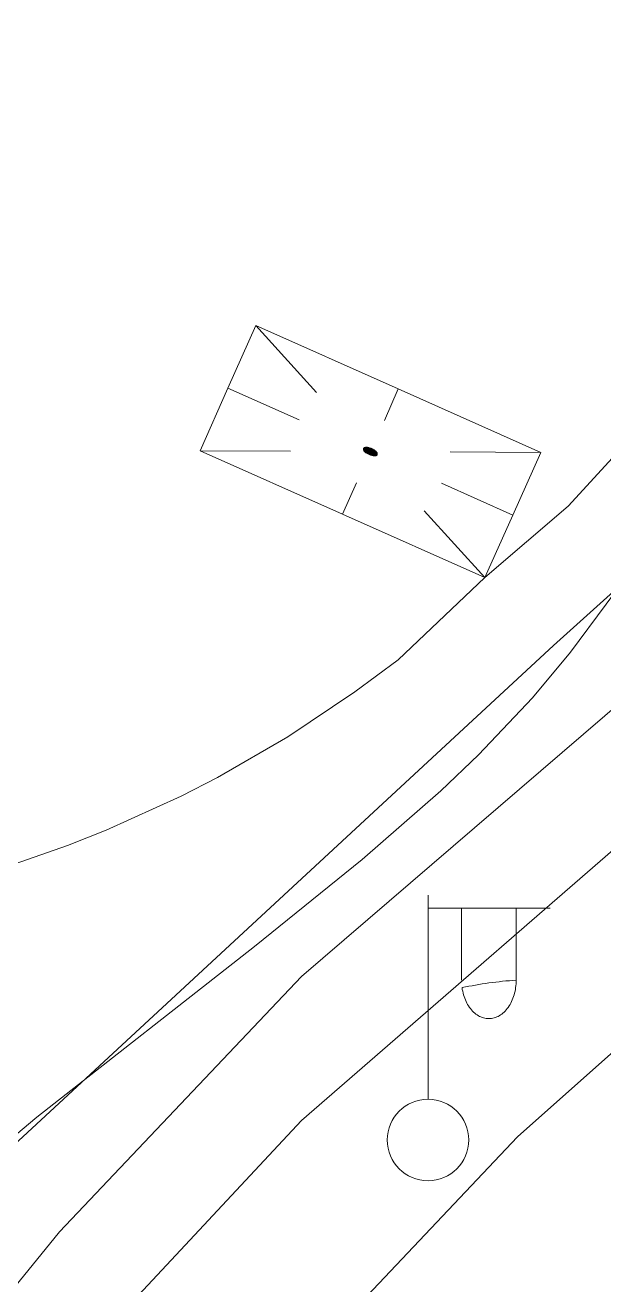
# Model space of a CAD drawing. Extents: x 1000 to 4000, y -5000 to -1000.
# Drawn here: x 1653.03 to 1667.23, y -4074.04 to -4043.16 of the extents above; entities that cross this region are included whole.
import ezdxf

# ---------------------------------------------------------------- set-up
doc = ezdxf.new("R2010")
doc.units = 0
doc.header["$MEASUREMENT"] = 0
for name, color, linetype in [('СЛОЙ_11', 7, 'CONTINUOUS'), ('СЛОЙ_24', 7, 'CONTINUOUS'), ('СЛОЙ_3', 7, 'CONTINUOUS'), ('СЛОЙ_50', 7, 'CONTINUOUS'), ('СЛОЙ_7', 7, 'CONTINUOUS')]:
    doc.layers.add(name, color=color, linetype=linetype)

msp = doc.modelspace()

# ---------------------------------------------------------------- linework, layer by layer
at = {"layer": 'СЛОЙ_11', "color": 253, "linetype": 'Continuous', "lineweight": 0}
msp.add_lwpolyline([(1634.694, -4008.038), (1638.386, -4009.323), (1688.385, -4026.824), (1687.502, -4039.027), (1665.994, -4058.375), (1650.103, -4073.067), (1648.177, -4075.556), (1636.701, -4094.02), (1627.07, -4088.481)], dxfattribs=at)
at = {"layer": 'СЛОЙ_24', "color": 253, "linetype": 'Continuous', "lineweight": 0}
for points in [[(1637.905, -4097.152), (1642.132, -4089.019), (1645.104, -4084.696), (1648.306, -4079.575), (1653.875, -4072.746), (1659.814, -4066.484), (1668.883, -4058.697), (1680.359, -4050.026), (1692.157, -4042.158)], [(1640.393, -4097.473), (1644.325, -4089.926), (1648.659, -4083.182), (1650.986, -4080.132), (1655.239, -4074.914), (1659.814, -4070.016), (1669.444, -4061.667), (1679.155, -4053.96), (1694.725, -4043.924), (1695.768, -4043.282), (1697.806, -4047.091)], [(1645.93, -4095.064), (1647.966, -4092.589), (1651.628, -4086.554), (1657.166, -4079.409), (1660.857, -4074.913), (1665.111, -4070.418), (1671.893, -4064.396), (1679.677, -4058.535), (1688.848, -4052.696), (1697.806, -4047.091)]]:
    msp.add_lwpolyline(points, dxfattribs=at)
at = {"layer": 'СЛОЙ_3', "color": 253, "linetype": 'Continuous', "lineweight": 0}
for p, q in [((1662.918, -4069.494), (1662.918, -4064.494)), ((1662.918, -4067.494), (1662.918, -4064.494)), ((1662.918, -4064.808), (1665.918, -4064.808)), ((1663.739, -4066.576), (1663.739, -4064.808)), ((1665.081, -4066.576), (1665.081, -4064.808))]:
    msp.add_line(p, q, dxfattribs=at)
msp.add_lwpolyline([(1665.081, -4066.576, -0.035191), (1665.068, -4066.76, -0.036545), (1665.03, -4066.937, -0.03934), (1664.968, -4067.1, -0.0437), (1664.885, -4067.243, -0.049642), (1664.783, -4067.36, -0.056748), (1664.667, -4067.447, -0.0637), (1664.541, -4067.501, -0.068204), (1664.41, -4067.519, -0.068204), (1664.279, -4067.501, -0.0637), (1664.153, -4067.447, -0.056748), (1664.037, -4067.36, -0.049642), (1663.935, -4067.243, -0.0437), (1663.852, -4067.1, -0.03934), (1663.79, -4066.937, -0.036545), (1663.752, -4066.76, -0.035191)], format="xyb", close=True, dxfattribs=at)
msp.add_circle((1662.918, -4070.494), 1, dxfattribs=at)
at = {"layer": 'СЛОЙ_50', "color": 253, "linetype": 'Continuous', "lineweight": 0}
for points in [[(1683.403, -4026.601), (1679.881, -4033.739), (1677.268, -4038.917), (1675.904, -4041.445), (1673.761, -4045.126), (1671.476, -4048.634), (1670.27, -4050.309), (1668.589, -4052.45), (1667.715, -4053.476), (1666.357, -4054.957), (1664.315, -4056.708), (1662.183, -4058.724), (1661.124, -4059.509), (1659.476, -4060.607), (1657.752, -4061.604), (1656.861, -4062.064), (1655.019, -4062.902), (1654.066, -4063.278), (1652.596, -4063.788)], [(1650.724, -4072.111), (1653.317, -4069.931), (1658.658, -4065.75), (1661.299, -4063.62), (1663.23, -4061.936), (1664.157, -4061.052), (1665.48, -4059.657), (1666.416, -4058.538), (1668.165, -4056.182), (1670.406, -4052.978), (1671.562, -4051.432), (1672.787, -4049.971), (1673.435, -4049.284), (1674.085, -4048.657), (1675.46, -4047.492), (1676.927, -4046.435), (1677.951, -4045.783), (1680.09, -4044.587), (1681.762, -4043.768), (1685.229, -4042.264), (1692.326, -4039.396), (1695.77, -4037.799)]]:
    msp.add_lwpolyline(points, dxfattribs=at)
at = {"layer": 'СЛОЙ_7', "color": 253, "linetype": 'Continuous', "lineweight": 0}
for p, q in [((1658.005, -4052.061), (1658.689, -4050.524)), ((1658.689, -4050.524), (1660.18, -4052.166)), ((1658.689, -4050.524), (1662.188, -4052.081)), ((1657.322, -4053.596), (1658.005, -4052.061)), ((1658.005, -4052.061), (1659.753, -4052.839)), ((1662.188, -4052.081), (1661.847, -4052.852)), ((1662.188, -4052.081), (1665.684, -4053.637)), ((1657.322, -4053.596), (1659.539, -4053.608)), ((1657.322, -4053.596), (1660.82, -4055.153)), ((1661.334, -4053.542), (1661.334, -4053.542)), ((1665.684, -4053.637), (1663.465, -4053.627)), ((1664.998, -4055.175), (1665.684, -4053.637)), ((1660.82, -4055.153), (1661.159, -4054.383)), ((1664.998, -4055.175), (1663.251, -4054.395)), ((1660.82, -4055.153), (1664.315, -4056.708)), ((1664.315, -4056.708), (1662.825, -4055.069)), ((1664.315, -4056.708), (1664.998, -4055.175))]:
    msp.add_line(p, q, dxfattribs=at)
for centre, radius, start, end in [((1661.369, -4053.558), 0.0383, 156.4572, 180.8268), ((1661.387, -4053.557), 0.0559, 181.1578, 200.1164), ((1661.369, -4053.558), 0.0383, 131.1736, 155.5432), ((1661.423, -4053.544), 0.0946, 199.9162, 213.2755), ((1661.38, -4053.572), 0.0559, 111.884, 130.8426), ((1661.474, -4053.511), 0.155, 213.0477, 222.653), ((1661.395, -4053.607), 0.0946, 98.7249, 112.0842), ((1661.53, -4053.46), 0.231, 222.5047, 229.8597), ((1661.405, -4053.667), 0.155, 89.3475, 98.9527), ((1661.581, -4053.4), 0.31, 229.7694, 235.8129), ((1661.404, -4053.743), 0.231, 82.1407, 89.4957), ((1661.619, -4053.346), 0.375, 235.7543, 241.0712), ((1661.394, -4053.821), 0.31, 76.1875, 82.231), ((1661.637, -4053.314), 0.413, 241.0278, 246.0197), ((1661.379, -4053.885), 0.375, 70.9292, 76.2461), ((1661.637, -4053.314), 0.413, 245.9807, 250.9726), ((1661.367, -4053.92), 0.413, 65.9807, 70.9726), ((1661.625, -4053.349), 0.375, 250.9292, 256.2461), ((1661.367, -4053.92), 0.413, 61.0278, 66.0197), ((1661.61, -4053.413), 0.31, 256.1875, 262.231), ((1661.385, -4053.888), 0.375, 55.7543, 61.0712), ((1661.6, -4053.491), 0.231, 262.1407, 269.4957), ((1661.422, -4053.834), 0.31, 49.7694, 55.8129), ((1661.599, -4053.567), 0.155, 269.3475, 278.9527), ((1661.474, -4053.774), 0.231, 42.5047, 49.8597), ((1661.609, -4053.627), 0.0946, 278.7249, 292.0842), ((1661.53, -4053.723), 0.155, 33.0477, 42.653), ((1661.624, -4053.663), 0.0559, 291.884, 310.8426), ((1661.581, -4053.69), 0.0946, 19.9162, 33.2755), ((1661.635, -4053.676), 0.0383, 311.1736, 335.5432), ((1661.617, -4053.677), 0.0559, 1.1578, 20.1164), ((1661.635, -4053.677), 0.0383, 336.4572, 0.8268)]:
    msp.add_arc(centre, radius, start, end, dxfattribs=at)
for points in [[(1661.332, -4053.568), (1661.331, -4053.55), (1661.332, -4053.549)], [(1661.331, -4053.566), (1661.331, -4053.551), (1661.331, -4053.55)], [(1661.331, -4053.566), (1661.331, -4053.55), (1661.332, -4053.568)], [(1661.331, -4053.565), (1661.331, -4053.552), (1661.331, -4053.551)], [(1661.331, -4053.565), (1661.331, -4053.551), (1661.331, -4053.566)], [(1661.331, -4053.564), (1661.331, -4053.553), (1661.331, -4053.552)], [(1661.331, -4053.564), (1661.331, -4053.552), (1661.331, -4053.565)], [(1661.331, -4053.563), (1661.331, -4053.554), (1661.331, -4053.553)], [(1661.331, -4053.563), (1661.331, -4053.553), (1661.331, -4053.564)], [(1661.331, -4053.561), (1661.331, -4053.555), (1661.331, -4053.554)], [(1661.331, -4053.561), (1661.331, -4053.554), (1661.331, -4053.563)], [(1661.331, -4053.561), (1661.331, -4053.556), (1661.331, -4053.555)], [(1661.331, -4053.561), (1661.331, -4053.555), (1661.331, -4053.561)], [(1661.331, -4053.559), (1661.331, -4053.559), (1661.331, -4053.556)], [(1661.331, -4053.559), (1661.331, -4053.556), (1661.331, -4053.561)], [(1661.333, -4053.572), (1661.332, -4053.546), (1661.333, -4053.545)], [(1661.332, -4053.571), (1661.332, -4053.547), (1661.332, -4053.546)], [(1661.332, -4053.571), (1661.332, -4053.546), (1661.333, -4053.572)], [(1661.332, -4053.57), (1661.332, -4053.548), (1661.332, -4053.547)], [(1661.332, -4053.57), (1661.332, -4053.547), (1661.332, -4053.571)], [(1661.332, -4053.568), (1661.332, -4053.549), (1661.332, -4053.548)], [(1661.332, -4053.568), (1661.332, -4053.548), (1661.332, -4053.57)], [(1661.332, -4053.568), (1661.332, -4053.549), (1661.332, -4053.568)], [(1661.334, -4053.575), (1661.333, -4053.544), (1661.334, -4053.543)], [(1661.333, -4053.573), (1661.333, -4053.545), (1661.333, -4053.544)], [(1661.333, -4053.573), (1661.333, -4053.544), (1661.334, -4053.575)], [(1661.333, -4053.572), (1661.333, -4053.545), (1661.333, -4053.573)], [(1661.335, -4053.578), (1661.334, -4053.541), (1661.335, -4053.54)], [(1661.334, -4053.577), (1661.334, -4053.542), (1661.334, -4053.541)], [(1661.334, -4053.577), (1661.334, -4053.541), (1661.335, -4053.578)], [(1661.334, -4053.576), (1661.334, -4053.543), (1661.334, -4053.542)], [(1661.334, -4053.576), (1661.334, -4053.542), (1661.334, -4053.577)], [(1661.334, -4053.575), (1661.334, -4053.543), (1661.334, -4053.576)], [(1661.335, -4053.58), (1661.335, -4053.54), (1661.335, -4053.539)], [(1661.335, -4053.58), (1661.335, -4053.539), (1661.336, -4053.58)], [(1661.336, -4053.58), (1661.335, -4053.539), (1661.336, -4053.539)], [(1661.335, -4053.578), (1661.335, -4053.54), (1661.335, -4053.58)], [(1661.336, -4053.582), (1661.336, -4053.539), (1661.336, -4053.537)], [(1661.336, -4053.582), (1661.336, -4053.537), (1661.337, -4053.583)], [(1661.337, -4053.583), (1661.336, -4053.537), (1661.337, -4053.537)], [(1661.336, -4053.58), (1661.336, -4053.539), (1661.336, -4053.582)], [(1661.338, -4053.585), (1661.337, -4053.537), (1661.338, -4053.536)], [(1661.337, -4053.583), (1661.337, -4053.537), (1661.338, -4053.585)], [(1661.339, -4053.587), (1661.338, -4053.535), (1661.339, -4053.534)], [(1661.338, -4053.586), (1661.338, -4053.536), (1661.338, -4053.535)], [(1661.338, -4053.586), (1661.338, -4053.535), (1661.339, -4053.587)], [(1661.338, -4053.585), (1661.338, -4053.536), (1661.338, -4053.586)], [(1661.34, -4053.59), (1661.339, -4053.534), (1661.34, -4053.532)], [(1661.339, -4053.587), (1661.339, -4053.534), (1661.339, -4053.588)], [(1661.339, -4053.588), (1661.339, -4053.534), (1661.339, -4053.534)], [(1661.339, -4053.588), (1661.339, -4053.534), (1661.34, -4053.59)], [(1661.34, -4053.59), (1661.34, -4053.532), (1661.341, -4053.591)], [(1661.341, -4053.591), (1661.34, -4053.532), (1661.341, -4053.532)], [(1661.342, -4053.592), (1661.341, -4053.532), (1661.342, -4053.531)], [(1661.341, -4053.591), (1661.341, -4053.532), (1661.342, -4053.592)], [(1661.343, -4053.595), (1661.342, -4053.53), (1661.343, -4053.529)], [(1661.342, -4053.593), (1661.342, -4053.531), (1661.342, -4053.53)], [(1661.342, -4053.593), (1661.342, -4053.53), (1661.343, -4053.595)], [(1661.342, -4053.592), (1661.342, -4053.531), (1661.342, -4053.593)], [(1661.343, -4053.595), (1661.343, -4053.529), (1661.344, -4053.596)], [(1661.344, -4053.596), (1661.343, -4053.529), (1661.344, -4053.529)], [(1661.345, -4053.598), (1661.344, -4053.529), (1661.345, -4053.528)], [(1661.344, -4053.596), (1661.344, -4053.529), (1661.345, -4053.598)], [(1661.345, -4053.598), (1661.345, -4053.528), (1661.346, -4053.598)], [(1661.346, -4053.598), (1661.345, -4053.528), (1661.346, -4053.528)], [(1661.347, -4053.6), (1661.346, -4053.528), (1661.347, -4053.527)], [(1661.346, -4053.598), (1661.346, -4053.528), (1661.347, -4053.6)], [(1661.349, -4053.603), (1661.347, -4053.526), (1661.349, -4053.525)], [(1661.347, -4053.601), (1661.347, -4053.527), (1661.347, -4053.526)], [(1661.347, -4053.601), (1661.347, -4053.526), (1661.349, -4053.603)], [(1661.347, -4053.6), (1661.347, -4053.527), (1661.347, -4053.601)], [(1661.351, -4053.605), (1661.349, -4053.525), (1661.351, -4053.524)], [(1661.349, -4053.603), (1661.349, -4053.525), (1661.349, -4053.604)], [(1661.349, -4053.604), (1661.349, -4053.525), (1661.349, -4053.525)], [(1661.349, -4053.604), (1661.349, -4053.525), (1661.351, -4053.605)], [(1661.353, -4053.608), (1661.351, -4053.524), (1661.353, -4053.523)], [(1661.351, -4053.605), (1661.351, -4053.524), (1661.351, -4053.606)], [(1661.351, -4053.606), (1661.351, -4053.524), (1661.351, -4053.524)], [(1661.351, -4053.606), (1661.351, -4053.524), (1661.353, -4053.608)], [(1661.353, -4053.609), (1661.353, -4053.523), (1661.353, -4053.522)], [(1661.353, -4053.609), (1661.353, -4053.522), (1661.355, -4053.611)], [(1661.355, -4053.611), (1661.353, -4053.522), (1661.355, -4053.522)], [(1661.353, -4053.608), (1661.353, -4053.523), (1661.353, -4053.609)], [(1661.356, -4053.612), (1661.355, -4053.522), (1661.356, -4053.521)], [(1661.355, -4053.611), (1661.355, -4053.522), (1661.356, -4053.612)], [(1661.356, -4053.612), (1661.356, -4053.521), (1661.357, -4053.613)], [(1661.357, -4053.613), (1661.356, -4053.521), (1661.357, -4053.521)], [(1661.358, -4053.614), (1661.357, -4053.521), (1661.358, -4053.52)], [(1661.357, -4053.613), (1661.357, -4053.521), (1661.358, -4053.614)], [(1661.358, -4053.614), (1661.358, -4053.52), (1661.36, -4053.616)], [(1661.36, -4053.616), (1661.358, -4053.52), (1661.36, -4053.52)], [(1661.36, -4053.617), (1661.36, -4053.52), (1661.36, -4053.519)], [(1661.36, -4053.617), (1661.36, -4053.519), (1661.362, -4053.619)], [(1661.362, -4053.619), (1661.36, -4053.519), (1661.362, -4053.519)], [(1661.36, -4053.616), (1661.36, -4053.52), (1661.36, -4053.617)], [(1661.363, -4053.62), (1661.362, -4053.519), (1661.363, -4053.518)], [(1661.362, -4053.619), (1661.362, -4053.519), (1661.363, -4053.62)], [(1661.363, -4053.62), (1661.363, -4053.518), (1661.364, -4053.621)], [(1661.364, -4053.621), (1661.363, -4053.518), (1661.364, -4053.518)], [(1661.365, -4053.622), (1661.364, -4053.518), (1661.365, -4053.517)], [(1661.364, -4053.621), (1661.364, -4053.518), (1661.365, -4053.622)], [(1661.365, -4053.622), (1661.365, -4053.517), (1661.367, -4053.624)], [(1661.367, -4053.624), (1661.365, -4053.517), (1661.367, -4053.517)], [(1661.367, -4053.624), (1661.367, -4053.517), (1661.368, -4053.625)], [(1661.368, -4053.625), (1661.367, -4053.517), (1661.368, -4053.517)], [(1661.37, -4053.627), (1661.368, -4053.517), (1661.37, -4053.516)], [(1661.368, -4053.625), (1661.368, -4053.517), (1661.37, -4053.627)], [(1661.37, -4053.627), (1661.37, -4053.516), (1661.371, -4053.627)], [(1661.371, -4053.627), (1661.37, -4053.516), (1661.371, -4053.516)], [(1661.373, -4053.629), (1661.371, -4053.516), (1661.373, -4053.515)], [(1661.371, -4053.627), (1661.371, -4053.516), (1661.373, -4053.629)], [(1661.373, -4053.629), (1661.373, -4053.515), (1661.373, -4053.63)], [(1661.373, -4053.63), (1661.373, -4053.515), (1661.373, -4053.515)], [(1661.373, -4053.63), (1661.373, -4053.515), (1661.376, -4053.632)], [(1661.376, -4053.632), (1661.373, -4053.515), (1661.376, -4053.515)], [(1661.378, -4053.635), (1661.376, -4053.515), (1661.378, -4053.514)], [(1661.376, -4053.632), (1661.376, -4053.515), (1661.376, -4053.633)], [(1661.376, -4053.633), (1661.376, -4053.515), (1661.376, -4053.515)], [(1661.376, -4053.633), (1661.376, -4053.515), (1661.378, -4053.635)], [(1661.378, -4053.635), (1661.378, -4053.514), (1661.379, -4053.635)], [(1661.379, -4053.635), (1661.378, -4053.514), (1661.379, -4053.514)], [(1661.379, -4053.635), (1661.379, -4053.514), (1661.381, -4053.637)], [(1661.381, -4053.637), (1661.379, -4053.514), (1661.381, -4053.514)], [(1661.381, -4053.637), (1661.381, -4053.514), (1661.382, -4053.638)], [(1661.382, -4053.638), (1661.381, -4053.514), (1661.382, -4053.514)], [(1661.385, -4053.64), (1661.382, -4053.514), (1661.385, -4053.513)], [(1661.382, -4053.638), (1661.382, -4053.514), (1661.385, -4053.64)], [(1661.385, -4053.64), (1661.385, -4053.513), (1661.386, -4053.641)], [(1661.386, -4053.641), (1661.385, -4053.513), (1661.386, -4053.513)], [(1661.386, -4053.641), (1661.386, -4053.513), (1661.388, -4053.642)], [(1661.388, -4053.642), (1661.386, -4053.513), (1661.388, -4053.513)], [(1661.388, -4053.642), (1661.388, -4053.513), (1661.389, -4053.643)], [(1661.389, -4053.643), (1661.388, -4053.513), (1661.389, -4053.513)], [(1661.389, -4053.643), (1661.389, -4053.513), (1661.391, -4053.645)], [(1661.391, -4053.645), (1661.389, -4053.513), (1661.391, -4053.513)], [(1661.392, -4053.646), (1661.391, -4053.513), (1661.392, -4053.512)], [(1661.391, -4053.645), (1661.391, -4053.513), (1661.392, -4053.646)], [(1661.392, -4053.646), (1661.392, -4053.512), (1661.394, -4053.647)], [(1661.394, -4053.647), (1661.392, -4053.512), (1661.394, -4053.512)], [(1661.394, -4053.647), (1661.394, -4053.512), (1661.395, -4053.648)], [(1661.395, -4053.648), (1661.394, -4053.512), (1661.395, -4053.512)], [(1661.395, -4053.648), (1661.395, -4053.512), (1661.398, -4053.65)], [(1661.398, -4053.65), (1661.395, -4053.512), (1661.398, -4053.512)], [(1661.398, -4053.65), (1661.398, -4053.512), (1661.399, -4053.651)], [(1661.399, -4053.651), (1661.398, -4053.512), (1661.399, -4053.512)], [(1661.399, -4053.651), (1661.399, -4053.512), (1661.401, -4053.653)], [(1661.401, -4053.653), (1661.399, -4053.512), (1661.401, -4053.512)], [(1661.401, -4053.653), (1661.401, -4053.512), (1661.402, -4053.653)], [(1661.402, -4053.653), (1661.401, -4053.512), (1661.402, -4053.512)], [(1661.402, -4053.653), (1661.402, -4053.512), (1661.405, -4053.655)], [(1661.405, -4053.655), (1661.402, -4053.512), (1661.405, -4053.512)], [(1661.405, -4053.655), (1661.405, -4053.512), (1661.406, -4053.656)], [(1661.406, -4053.656), (1661.405, -4053.512), (1661.406, -4053.512)], [(1661.406, -4053.656), (1661.406, -4053.512), (1661.408, -4053.657)], [(1661.408, -4053.657), (1661.408, -4053.512), (1661.409, -4053.658)], [(1661.409, -4053.658), (1661.409, -4053.512), (1661.412, -4053.66)], [(1661.412, -4053.66), (1661.412, -4053.512), (1661.413, -4053.661)], [(1661.413, -4053.661), (1661.413, -4053.512), (1661.416, -4053.662)], [(1661.416, -4053.662), (1661.416, -4053.512), (1661.417, -4053.663)], [(1661.417, -4053.663), (1661.417, -4053.512), (1661.419, -4053.665)], [(1661.419, -4053.665), (1661.419, -4053.512), (1661.421, -4053.665)], [(1661.421, -4053.665), (1661.421, -4053.513), (1661.423, -4053.667)], [(1661.423, -4053.667), (1661.423, -4053.513), (1661.424, -4053.668)], [(1661.424, -4053.668), (1661.424, -4053.513), (1661.427, -4053.669)], [(1661.427, -4053.669), (1661.427, -4053.513), (1661.428, -4053.67)], [(1661.428, -4053.67), (1661.428, -4053.513), (1661.431, -4053.672)], [(1661.431, -4053.672), (1661.431, -4053.514), (1661.432, -4053.672)], [(1661.432, -4053.672), (1661.432, -4053.514), (1661.435, -4053.674)], [(1661.435, -4053.674), (1661.435, -4053.514), (1661.436, -4053.675)], [(1661.436, -4053.675), (1661.436, -4053.514), (1661.439, -4053.676)], [(1661.439, -4053.676), (1661.439, -4053.515), (1661.44, -4053.677)], [(1661.44, -4053.677), (1661.44, -4053.515), (1661.443, -4053.678)], [(1661.443, -4053.678), (1661.443, -4053.515), (1661.444, -4053.679)], [(1661.444, -4053.679), (1661.444, -4053.515), (1661.447, -4053.68)], [(1661.447, -4053.68), (1661.447, -4053.516), (1661.448, -4053.681)], [(1661.448, -4053.681), (1661.448, -4053.516), (1661.451, -4053.683)], [(1661.451, -4053.683), (1661.451, -4053.517), (1661.453, -4053.683)], [(1661.453, -4053.683), (1661.453, -4053.517), (1661.455, -4053.685)], [(1661.455, -4053.685), (1661.455, -4053.517), (1661.457, -4053.685)], [(1661.457, -4053.685), (1661.457, -4053.518), (1661.46, -4053.687)], [(1661.46, -4053.687), (1661.46, -4053.518), (1661.461, -4053.687)], [(1661.461, -4053.687), (1661.461, -4053.519), (1661.464, -4053.689)], [(1661.464, -4053.689), (1661.464, -4053.519), (1661.465, -4053.689)], [(1661.465, -4053.689), (1661.465, -4053.52), (1661.468, -4053.69)], [(1661.468, -4053.69), (1661.468, -4053.52), (1661.469, -4053.691)], [(1661.469, -4053.691), (1661.469, -4053.521), (1661.472, -4053.692)], [(1661.472, -4053.692), (1661.472, -4053.521), (1661.474, -4053.693)], [(1661.474, -4053.693), (1661.474, -4053.522), (1661.477, -4053.694)], [(1661.477, -4053.694), (1661.477, -4053.522), (1661.478, -4053.695)], [(1661.478, -4053.695), (1661.478, -4053.523), (1661.481, -4053.696)], [(1661.481, -4053.696), (1661.481, -4053.524), (1661.482, -4053.696)], [(1661.482, -4053.696), (1661.482, -4053.524), (1661.485, -4053.698)], [(1661.485, -4053.698), (1661.485, -4053.525), (1661.486, -4053.698)], [(1661.486, -4053.698), (1661.486, -4053.525), (1661.489, -4053.699)], [(1661.489, -4053.699), (1661.489, -4053.526), (1661.491, -4053.7)], [(1661.491, -4053.7), (1661.491, -4053.527), (1661.494, -4053.701)], [(1661.494, -4053.701), (1661.494, -4053.528), (1661.495, -4053.701)], [(1661.495, -4053.701), (1661.495, -4053.528), (1661.498, -4053.703)], [(1661.498, -4053.703), (1661.498, -4053.529), (1661.499, -4053.703)], [(1661.499, -4053.703), (1661.499, -4053.529), (1661.502, -4053.704)], [(1661.502, -4053.704), (1661.502, -4053.53), (1661.504, -4053.705)], [(1661.504, -4053.705), (1661.504, -4053.531), (1661.507, -4053.706)], [(1661.507, -4053.706), (1661.507, -4053.532), (1661.508, -4053.706)], [(1661.508, -4053.706), (1661.508, -4053.532), (1661.511, -4053.707)], [(1661.511, -4053.707), (1661.511, -4053.534), (1661.512, -4053.707)], [(1661.512, -4053.707), (1661.512, -4053.534), (1661.515, -4053.708)], [(1661.515, -4053.708), (1661.515, -4053.535), (1661.517, -4053.709)], [(1661.517, -4053.709), (1661.517, -4053.536), (1661.52, -4053.71)], [(1661.52, -4053.71), (1661.52, -4053.537), (1661.521, -4053.71)], [(1661.521, -4053.71), (1661.521, -4053.537), (1661.524, -4053.711)], [(1661.524, -4053.711), (1661.524, -4053.539), (1661.525, -4053.711)], [(1661.525, -4053.711), (1661.525, -4053.539), (1661.528, -4053.712)], [(1661.528, -4053.712), (1661.528, -4053.54), (1661.529, -4053.712)], [(1661.529, -4053.712), (1661.529, -4053.541), (1661.532, -4053.713)], [(1661.532, -4053.713), (1661.532, -4053.542), (1661.534, -4053.713)], [(1661.534, -4053.713), (1661.534, -4053.543), (1661.537, -4053.714)], [(1661.537, -4053.714), (1661.537, -4053.544), (1661.538, -4053.714)], [(1661.538, -4053.714), (1661.538, -4053.545), (1661.541, -4053.715)], [(1661.541, -4053.715), (1661.541, -4053.546), (1661.542, -4053.715)], [(1661.542, -4053.715), (1661.542, -4053.547), (1661.545, -4053.716)], [(1661.545, -4053.716), (1661.545, -4053.548), (1661.546, -4053.716)], [(1661.546, -4053.716), (1661.546, -4053.549), (1661.549, -4053.717)], [(1661.549, -4053.717), (1661.549, -4053.55), (1661.551, -4053.717)], [(1661.551, -4053.717), (1661.551, -4053.551), (1661.553, -4053.718)], [(1661.553, -4053.718), (1661.553, -4053.552), (1661.555, -4053.718)], [(1661.555, -4053.718), (1661.555, -4053.553), (1661.558, -4053.718)], [(1661.558, -4053.718), (1661.558, -4053.554), (1661.559, -4053.719)], [(1661.559, -4053.719), (1661.559, -4053.555), (1661.562, -4053.719)], [(1661.562, -4053.719), (1661.562, -4053.556), (1661.563, -4053.719)], [(1661.563, -4053.719), (1661.563, -4053.557), (1661.566, -4053.72)], [(1661.566, -4053.72), (1661.566, -4053.559), (1661.567, -4053.72)], [(1661.567, -4053.72), (1661.567, -4053.559), (1661.57, -4053.72)], [(1661.57, -4053.72), (1661.57, -4053.561), (1661.571, -4053.72)], [(1661.571, -4053.72), (1661.571, -4053.561), (1661.574, -4053.721)], [(1661.574, -4053.721), (1661.574, -4053.563), (1661.575, -4053.721)], [(1661.575, -4053.721), (1661.575, -4053.564), (1661.577, -4053.721)], [(1661.577, -4053.721), (1661.577, -4053.565), (1661.579, -4053.721)], [(1661.579, -4053.721), (1661.579, -4053.566), (1661.581, -4053.722)], [(1661.581, -4053.722), (1661.581, -4053.568), (1661.583, -4053.722)], [(1661.583, -4053.722), (1661.583, -4053.568), (1661.585, -4053.722)], [(1661.585, -4053.722), (1661.585, -4053.57), (1661.586, -4053.722)], [(1661.586, -4053.722), (1661.586, -4053.571), (1661.589, -4053.722)], [(1661.589, -4053.722), (1661.589, -4053.572), (1661.59, -4053.722)], [(1661.59, -4053.722), (1661.59, -4053.573), (1661.593, -4053.722)], [(1661.593, -4053.722), (1661.593, -4053.575), (1661.594, -4053.722)], [(1661.594, -4053.722), (1661.594, -4053.576), (1661.596, -4053.722)], [(1661.596, -4053.722), (1661.596, -4053.577), (1661.597, -4053.722)], [(1661.597, -4053.722), (1661.597, -4053.578), (1661.6, -4053.722)]]:
    msp.add_solid(points, dxfattribs=at)
at = {"layer": 'СЛОЙ_7', "color": 253, "linetype": 'Continuous', "lineweight": 0, "extrusion": (0, 0, -1)}
for points in [[(-1661.408, -4053.657), (-1661.406, -4053.512), (-1661.408, -4053.512)], [(-1661.409, -4053.658), (-1661.408, -4053.512), (-1661.409, -4053.512)], [(-1661.412, -4053.66), (-1661.409, -4053.512), (-1661.412, -4053.512)], [(-1661.413, -4053.661), (-1661.412, -4053.512), (-1661.413, -4053.512)], [(-1661.416, -4053.662), (-1661.413, -4053.512), (-1661.416, -4053.512)], [(-1661.417, -4053.663), (-1661.416, -4053.512), (-1661.417, -4053.512)], [(-1661.419, -4053.665), (-1661.417, -4053.512), (-1661.419, -4053.512)], [(-1661.421, -4053.665), (-1661.419, -4053.512), (-1661.421, -4053.513)], [(-1661.423, -4053.667), (-1661.421, -4053.513), (-1661.423, -4053.513)], [(-1661.424, -4053.668), (-1661.423, -4053.513), (-1661.424, -4053.513)], [(-1661.427, -4053.669), (-1661.424, -4053.513), (-1661.427, -4053.513)], [(-1661.428, -4053.67), (-1661.427, -4053.513), (-1661.428, -4053.513)], [(-1661.431, -4053.672), (-1661.428, -4053.513), (-1661.431, -4053.514)], [(-1661.432, -4053.672), (-1661.431, -4053.514), (-1661.432, -4053.514)], [(-1661.435, -4053.674), (-1661.432, -4053.514), (-1661.435, -4053.514)], [(-1661.436, -4053.675), (-1661.435, -4053.514), (-1661.436, -4053.514)], [(-1661.439, -4053.676), (-1661.436, -4053.514), (-1661.439, -4053.515)], [(-1661.44, -4053.677), (-1661.439, -4053.515), (-1661.44, -4053.515)], [(-1661.443, -4053.678), (-1661.44, -4053.515), (-1661.443, -4053.515)], [(-1661.444, -4053.679), (-1661.443, -4053.515), (-1661.444, -4053.515)], [(-1661.447, -4053.68), (-1661.444, -4053.515), (-1661.447, -4053.516)], [(-1661.448, -4053.681), (-1661.447, -4053.516), (-1661.448, -4053.516)], [(-1661.451, -4053.683), (-1661.448, -4053.516), (-1661.451, -4053.517)], [(-1661.453, -4053.683), (-1661.451, -4053.517), (-1661.453, -4053.517)], [(-1661.455, -4053.685), (-1661.453, -4053.517), (-1661.455, -4053.517)], [(-1661.457, -4053.685), (-1661.455, -4053.517), (-1661.457, -4053.518)], [(-1661.46, -4053.687), (-1661.457, -4053.518), (-1661.46, -4053.518)], [(-1661.461, -4053.687), (-1661.46, -4053.518), (-1661.461, -4053.519)], [(-1661.464, -4053.689), (-1661.461, -4053.519), (-1661.464, -4053.519)], [(-1661.465, -4053.689), (-1661.464, -4053.519), (-1661.465, -4053.52)], [(-1661.468, -4053.69), (-1661.465, -4053.52), (-1661.468, -4053.52)], [(-1661.469, -4053.691), (-1661.468, -4053.52), (-1661.469, -4053.521)], [(-1661.472, -4053.692), (-1661.469, -4053.521), (-1661.472, -4053.521)], [(-1661.474, -4053.693), (-1661.472, -4053.521), (-1661.474, -4053.522)], [(-1661.477, -4053.694), (-1661.474, -4053.522), (-1661.477, -4053.522)], [(-1661.478, -4053.695), (-1661.477, -4053.522), (-1661.478, -4053.523)], [(-1661.481, -4053.696), (-1661.478, -4053.523), (-1661.481, -4053.524)], [(-1661.482, -4053.696), (-1661.481, -4053.524), (-1661.482, -4053.524)], [(-1661.485, -4053.698), (-1661.482, -4053.524), (-1661.485, -4053.525)], [(-1661.486, -4053.698), (-1661.485, -4053.525), (-1661.486, -4053.525)], [(-1661.489, -4053.699), (-1661.486, -4053.525), (-1661.489, -4053.526)], [(-1661.491, -4053.7), (-1661.489, -4053.526), (-1661.491, -4053.527)], [(-1661.494, -4053.701), (-1661.491, -4053.527), (-1661.494, -4053.528)], [(-1661.495, -4053.701), (-1661.494, -4053.528), (-1661.495, -4053.528)], [(-1661.498, -4053.703), (-1661.495, -4053.528), (-1661.498, -4053.529)], [(-1661.499, -4053.703), (-1661.498, -4053.529), (-1661.499, -4053.529)], [(-1661.502, -4053.704), (-1661.499, -4053.529), (-1661.502, -4053.53)], [(-1661.504, -4053.705), (-1661.502, -4053.53), (-1661.504, -4053.531)], [(-1661.507, -4053.706), (-1661.504, -4053.531), (-1661.507, -4053.532)], [(-1661.508, -4053.706), (-1661.507, -4053.532), (-1661.508, -4053.532)], [(-1661.511, -4053.707), (-1661.508, -4053.532), (-1661.511, -4053.534)], [(-1661.512, -4053.707), (-1661.511, -4053.534), (-1661.512, -4053.534)], [(-1661.515, -4053.708), (-1661.512, -4053.534), (-1661.515, -4053.535)], [(-1661.517, -4053.709), (-1661.515, -4053.535), (-1661.517, -4053.536)], [(-1661.52, -4053.71), (-1661.517, -4053.536), (-1661.52, -4053.537)], [(-1661.521, -4053.71), (-1661.52, -4053.537), (-1661.521, -4053.537)], [(-1661.524, -4053.711), (-1661.521, -4053.537), (-1661.524, -4053.539)], [(-1661.525, -4053.711), (-1661.524, -4053.539), (-1661.525, -4053.539)], [(-1661.528, -4053.712), (-1661.525, -4053.539), (-1661.528, -4053.54)], [(-1661.529, -4053.712), (-1661.528, -4053.54), (-1661.529, -4053.541)], [(-1661.532, -4053.713), (-1661.529, -4053.541), (-1661.532, -4053.542)], [(-1661.534, -4053.713), (-1661.532, -4053.542), (-1661.534, -4053.543)], [(-1661.537, -4053.714), (-1661.534, -4053.543), (-1661.537, -4053.544)], [(-1661.538, -4053.714), (-1661.537, -4053.544), (-1661.538, -4053.545)], [(-1661.541, -4053.715), (-1661.538, -4053.545), (-1661.541, -4053.546)], [(-1661.542, -4053.715), (-1661.541, -4053.546), (-1661.542, -4053.547)], [(-1661.545, -4053.716), (-1661.542, -4053.547), (-1661.545, -4053.548)], [(-1661.546, -4053.716), (-1661.545, -4053.548), (-1661.546, -4053.549)], [(-1661.549, -4053.717), (-1661.546, -4053.549), (-1661.549, -4053.55)], [(-1661.551, -4053.717), (-1661.549, -4053.55), (-1661.551, -4053.551)], [(-1661.553, -4053.718), (-1661.551, -4053.551), (-1661.553, -4053.552)], [(-1661.555, -4053.718), (-1661.553, -4053.552), (-1661.555, -4053.553)], [(-1661.558, -4053.718), (-1661.555, -4053.553), (-1661.558, -4053.554)], [(-1661.559, -4053.719), (-1661.558, -4053.554), (-1661.559, -4053.555)], [(-1661.562, -4053.719), (-1661.559, -4053.555), (-1661.562, -4053.556)], [(-1661.563, -4053.719), (-1661.562, -4053.556), (-1661.563, -4053.557)], [(-1661.566, -4053.72), (-1661.563, -4053.557), (-1661.566, -4053.559)], [(-1661.567, -4053.72), (-1661.566, -4053.559), (-1661.567, -4053.559)], [(-1661.57, -4053.72), (-1661.567, -4053.559), (-1661.57, -4053.561)], [(-1661.571, -4053.72), (-1661.57, -4053.561), (-1661.571, -4053.561)], [(-1661.574, -4053.721), (-1661.571, -4053.561), (-1661.574, -4053.563)], [(-1661.575, -4053.721), (-1661.574, -4053.563), (-1661.575, -4053.564)], [(-1661.577, -4053.721), (-1661.575, -4053.564), (-1661.577, -4053.565)], [(-1661.579, -4053.721), (-1661.577, -4053.565), (-1661.579, -4053.566)], [(-1661.581, -4053.722), (-1661.579, -4053.566), (-1661.581, -4053.568)], [(-1661.583, -4053.722), (-1661.581, -4053.568), (-1661.583, -4053.568)], [(-1661.585, -4053.722), (-1661.583, -4053.568), (-1661.585, -4053.57)], [(-1661.586, -4053.722), (-1661.585, -4053.57), (-1661.586, -4053.571)], [(-1661.589, -4053.722), (-1661.586, -4053.571), (-1661.589, -4053.572)], [(-1661.59, -4053.722), (-1661.589, -4053.572), (-1661.59, -4053.573)], [(-1661.593, -4053.722), (-1661.59, -4053.573), (-1661.593, -4053.575)], [(-1661.594, -4053.722), (-1661.593, -4053.575), (-1661.594, -4053.576)], [(-1661.596, -4053.722), (-1661.594, -4053.576), (-1661.596, -4053.577)], [(-1661.597, -4053.722), (-1661.596, -4053.577), (-1661.597, -4053.578)], [(-1661.6, -4053.722), (-1661.597, -4053.578), (-1661.6, -4053.58)], [(-1661.6, -4053.722), (-1661.6, -4053.58), (-1661.601, -4053.722)], [(-1661.601, -4053.722), (-1661.6, -4053.58), (-1661.601, -4053.58)], [(-1661.601, -4053.722), (-1661.601, -4053.58), (-1661.603, -4053.722)], [(-1661.603, -4053.722), (-1661.601, -4053.58), (-1661.603, -4053.582)], [(-1661.603, -4053.722), (-1661.603, -4053.582), (-1661.604, -4053.722)], [(-1661.604, -4053.722), (-1661.603, -4053.582), (-1661.604, -4053.583)], [(-1661.604, -4053.722), (-1661.604, -4053.583), (-1661.607, -4053.722)], [(-1661.607, -4053.722), (-1661.604, -4053.583), (-1661.607, -4053.585)], [(-1661.607, -4053.722), (-1661.607, -4053.585), (-1661.608, -4053.722)], [(-1661.608, -4053.722), (-1661.607, -4053.585), (-1661.608, -4053.586)], [(-1661.608, -4053.722), (-1661.608, -4053.586), (-1661.61, -4053.722)], [(-1661.61, -4053.722), (-1661.608, -4053.586), (-1661.61, -4053.587)], [(-1661.61, -4053.722), (-1661.61, -4053.587), (-1661.611, -4053.722)], [(-1661.611, -4053.722), (-1661.61, -4053.587), (-1661.611, -4053.588)], [(-1661.611, -4053.722), (-1661.611, -4053.588), (-1661.613, -4053.722)], [(-1661.613, -4053.722), (-1661.611, -4053.588), (-1661.613, -4053.59)], [(-1661.613, -4053.722), (-1661.613, -4053.59), (-1661.614, -4053.722)], [(-1661.614, -4053.722), (-1661.613, -4053.59), (-1661.614, -4053.591)], [(-1661.614, -4053.722), (-1661.614, -4053.591), (-1661.617, -4053.721)], [(-1661.617, -4053.721), (-1661.614, -4053.591), (-1661.617, -4053.592)], [(-1661.617, -4053.721), (-1661.617, -4053.592), (-1661.618, -4053.721)], [(-1661.618, -4053.721), (-1661.617, -4053.592), (-1661.618, -4053.593)], [(-1661.618, -4053.721), (-1661.618, -4053.593), (-1661.62, -4053.721)], [(-1661.62, -4053.721), (-1661.618, -4053.593), (-1661.62, -4053.595)], [(-1661.62, -4053.721), (-1661.62, -4053.595), (-1661.621, -4053.721)], [(-1661.621, -4053.721), (-1661.62, -4053.595), (-1661.621, -4053.596)], [(-1661.621, -4053.721), (-1661.621, -4053.596), (-1661.623, -4053.72)], [(-1661.623, -4053.72), (-1661.621, -4053.596), (-1661.623, -4053.598)], [(-1661.623, -4053.72), (-1661.623, -4053.598), (-1661.624, -4053.72)], [(-1661.624, -4053.72), (-1661.623, -4053.598), (-1661.624, -4053.598)], [(-1661.624, -4053.72), (-1661.624, -4053.598), (-1661.626, -4053.72)], [(-1661.626, -4053.72), (-1661.624, -4053.598), (-1661.626, -4053.6)], [(-1661.626, -4053.72), (-1661.626, -4053.6), (-1661.627, -4053.72)], [(-1661.627, -4053.72), (-1661.626, -4053.6), (-1661.627, -4053.601)], [(-1661.627, -4053.72), (-1661.627, -4053.601), (-1661.629, -4053.719)], [(-1661.629, -4053.719), (-1661.627, -4053.601), (-1661.629, -4053.603)], [(-1661.629, -4053.719), (-1661.629, -4053.603), (-1661.63, -4053.719)], [(-1661.63, -4053.719), (-1661.629, -4053.603), (-1661.63, -4053.604)], [(-1661.63, -4053.719), (-1661.63, -4053.604), (-1661.632, -4053.719)], [(-1661.632, -4053.719), (-1661.63, -4053.604), (-1661.632, -4053.605)], [(-1661.632, -4053.719), (-1661.632, -4053.605), (-1661.633, -4053.718)], [(-1661.633, -4053.718), (-1661.632, -4053.605), (-1661.633, -4053.606)], [(-1661.633, -4053.718), (-1661.633, -4053.606), (-1661.635, -4053.718)], [(-1661.635, -4053.718), (-1661.633, -4053.606), (-1661.635, -4053.608)], [(-1661.635, -4053.718), (-1661.635, -4053.608), (-1661.635, -4053.718)], [(-1661.635, -4053.718), (-1661.635, -4053.608), (-1661.635, -4053.609)], [(-1661.635, -4053.718), (-1661.635, -4053.609), (-1661.637, -4053.717)], [(-1661.637, -4053.717), (-1661.635, -4053.609), (-1661.637, -4053.611)], [(-1661.637, -4053.717), (-1661.637, -4053.611), (-1661.638, -4053.717)], [(-1661.638, -4053.717), (-1661.637, -4053.611), (-1661.638, -4053.612)], [(-1661.638, -4053.717), (-1661.638, -4053.612), (-1661.64, -4053.716)], [(-1661.64, -4053.716), (-1661.638, -4053.612), (-1661.64, -4053.613)], [(-1661.64, -4053.716), (-1661.64, -4053.613), (-1661.641, -4053.716)], [(-1661.641, -4053.716), (-1661.64, -4053.613), (-1661.641, -4053.614)], [(-1661.641, -4053.716), (-1661.641, -4053.614), (-1661.642, -4053.715)], [(-1661.642, -4053.715), (-1661.641, -4053.614), (-1661.642, -4053.616)], [(-1661.642, -4053.715), (-1661.642, -4053.616), (-1661.643, -4053.715)], [(-1661.643, -4053.715), (-1661.642, -4053.616), (-1661.643, -4053.617)], [(-1661.643, -4053.715), (-1661.643, -4053.617), (-1661.645, -4053.714)], [(-1661.645, -4053.714), (-1661.643, -4053.617), (-1661.645, -4053.619)], [(-1661.645, -4053.714), (-1661.645, -4053.619), (-1661.646, -4053.714)], [(-1661.646, -4053.714), (-1661.645, -4053.619), (-1661.646, -4053.62)], [(-1661.646, -4053.714), (-1661.646, -4053.62), (-1661.647, -4053.713)], [(-1661.647, -4053.713), (-1661.646, -4053.62), (-1661.647, -4053.621)], [(-1661.647, -4053.713), (-1661.647, -4053.621), (-1661.648, -4053.713)], [(-1661.648, -4053.713), (-1661.647, -4053.621), (-1661.648, -4053.622)], [(-1661.648, -4053.713), (-1661.648, -4053.622), (-1661.649, -4053.712)], [(-1661.649, -4053.712), (-1661.648, -4053.622), (-1661.649, -4053.624)], [(-1661.649, -4053.712), (-1661.649, -4053.624), (-1661.65, -4053.712)], [(-1661.65, -4053.712), (-1661.649, -4053.624), (-1661.65, -4053.625)], [(-1661.65, -4053.712), (-1661.65, -4053.625), (-1661.652, -4053.711)], [(-1661.652, -4053.711), (-1661.65, -4053.625), (-1661.652, -4053.627)], [(-1661.652, -4053.711), (-1661.652, -4053.627), (-1661.652, -4053.711)], [(-1661.652, -4053.711), (-1661.652, -4053.627), (-1661.652, -4053.627)], [(-1661.652, -4053.711), (-1661.652, -4053.627), (-1661.654, -4053.71)], [(-1661.654, -4053.71), (-1661.652, -4053.627), (-1661.654, -4053.629)], [(-1661.654, -4053.71), (-1661.654, -4053.629), (-1661.654, -4053.71)], [(-1661.654, -4053.71), (-1661.654, -4053.629), (-1661.654, -4053.63)], [(-1661.654, -4053.71), (-1661.654, -4053.63), (-1661.656, -4053.709)], [(-1661.656, -4053.709), (-1661.654, -4053.63), (-1661.656, -4053.632)], [(-1661.656, -4053.709), (-1661.656, -4053.632), (-1661.656, -4053.708)], [(-1661.656, -4053.708), (-1661.656, -4053.632), (-1661.656, -4053.633)], [(-1661.656, -4053.708), (-1661.656, -4053.633), (-1661.657, -4053.707)], [(-1661.657, -4053.707), (-1661.656, -4053.633), (-1661.657, -4053.635)], [(-1661.657, -4053.707), (-1661.657, -4053.635), (-1661.658, -4053.707)], [(-1661.658, -4053.707), (-1661.657, -4053.635), (-1661.658, -4053.635)], [(-1661.658, -4053.707), (-1661.658, -4053.635), (-1661.659, -4053.706)], [(-1661.659, -4053.706), (-1661.658, -4053.635), (-1661.659, -4053.637)], [(-1661.659, -4053.706), (-1661.659, -4053.637), (-1661.66, -4053.706)], [(-1661.66, -4053.706), (-1661.659, -4053.637), (-1661.66, -4053.638)], [(-1661.66, -4053.706), (-1661.66, -4053.638), (-1661.661, -4053.705)], [(-1661.661, -4053.705), (-1661.66, -4053.638), (-1661.661, -4053.64)], [(-1661.661, -4053.705), (-1661.661, -4053.64), (-1661.661, -4053.704)], [(-1661.661, -4053.704), (-1661.661, -4053.64), (-1661.661, -4053.641)], [(-1661.661, -4053.704), (-1661.661, -4053.641), (-1661.662, -4053.703)], [(-1661.662, -4053.703), (-1661.661, -4053.641), (-1661.662, -4053.642)], [(-1661.662, -4053.703), (-1661.662, -4053.642), (-1661.663, -4053.703)], [(-1661.663, -4053.703), (-1661.662, -4053.642), (-1661.663, -4053.643)], [(-1661.663, -4053.703), (-1661.663, -4053.643), (-1661.664, -4053.701)], [(-1661.664, -4053.701), (-1661.663, -4053.643), (-1661.664, -4053.645)], [(-1661.664, -4053.701), (-1661.664, -4053.645), (-1661.664, -4053.701)], [(-1661.664, -4053.701), (-1661.664, -4053.645), (-1661.664, -4053.646)], [(-1661.664, -4053.701), (-1661.664, -4053.646), (-1661.665, -4053.7)], [(-1661.665, -4053.7), (-1661.664, -4053.646), (-1661.665, -4053.647)], [(-1661.665, -4053.7), (-1661.665, -4053.647), (-1661.666, -4053.699)], [(-1661.666, -4053.699), (-1661.665, -4053.647), (-1661.666, -4053.648)], [(-1661.666, -4053.699), (-1661.666, -4053.648), (-1661.667, -4053.698)], [(-1661.667, -4053.698), (-1661.666, -4053.648), (-1661.667, -4053.65)], [(-1661.667, -4053.698), (-1661.667, -4053.65), (-1661.667, -4053.698)], [(-1661.667, -4053.698), (-1661.667, -4053.65), (-1661.667, -4053.651)], [(-1661.667, -4053.698), (-1661.667, -4053.651), (-1661.668, -4053.696)], [(-1661.668, -4053.696), (-1661.667, -4053.651), (-1661.668, -4053.653)], [(-1661.668, -4053.696), (-1661.668, -4053.653), (-1661.668, -4053.696)], [(-1661.668, -4053.696), (-1661.668, -4053.653), (-1661.668, -4053.653)], [(-1661.668, -4053.696), (-1661.668, -4053.653), (-1661.669, -4053.695)], [(-1661.669, -4053.695), (-1661.668, -4053.653), (-1661.669, -4053.655)], [(-1661.669, -4053.695), (-1661.669, -4053.655), (-1661.669, -4053.694)], [(-1661.669, -4053.694), (-1661.669, -4053.655), (-1661.669, -4053.656)], [(-1661.669, -4053.694), (-1661.669, -4053.656), (-1661.67, -4053.693)], [(-1661.67, -4053.693), (-1661.669, -4053.656), (-1661.67, -4053.657)], [(-1661.67, -4053.693), (-1661.67, -4053.657), (-1661.67, -4053.692)], [(-1661.67, -4053.692), (-1661.67, -4053.657), (-1661.67, -4053.658)], [(-1661.67, -4053.692), (-1661.67, -4053.658), (-1661.67, -4053.691)], [(-1661.67, -4053.691), (-1661.67, -4053.658), (-1661.67, -4053.66)], [(-1661.67, -4053.691), (-1661.67, -4053.66), (-1661.671, -4053.69)], [(-1661.671, -4053.69), (-1661.67, -4053.66), (-1661.671, -4053.661)], [(-1661.671, -4053.69), (-1661.671, -4053.661), (-1661.671, -4053.689)], [(-1661.671, -4053.689), (-1661.671, -4053.661), (-1661.671, -4053.662)], [(-1661.671, -4053.689), (-1661.671, -4053.662), (-1661.671, -4053.689)], [(-1661.671, -4053.689), (-1661.671, -4053.662), (-1661.671, -4053.663)], [(-1661.671, -4053.689), (-1661.671, -4053.663), (-1661.672, -4053.687)], [(-1661.672, -4053.687), (-1661.671, -4053.663), (-1661.672, -4053.665)], [(-1661.672, -4053.687), (-1661.672, -4053.665), (-1661.672, -4053.687)], [(-1661.672, -4053.687), (-1661.672, -4053.665), (-1661.672, -4053.665)], [(-1661.672, -4053.687), (-1661.672, -4053.665), (-1661.672, -4053.685)], [(-1661.672, -4053.685), (-1661.672, -4053.665), (-1661.672, -4053.667)], [(-1661.672, -4053.685), (-1661.672, -4053.667), (-1661.672, -4053.684)], [(-1661.672, -4053.684), (-1661.672, -4053.667), (-1661.672, -4053.668)], [(-1661.672, -4053.684), (-1661.672, -4053.668), (-1661.673, -4053.683)], [(-1661.673, -4053.683), (-1661.672, -4053.668), (-1661.673, -4053.669)], [(-1661.673, -4053.683), (-1661.673, -4053.669), (-1661.673, -4053.682)], [(-1661.673, -4053.682), (-1661.673, -4053.669), (-1661.673, -4053.67)], [(-1661.673, -4053.682), (-1661.673, -4053.67), (-1661.673, -4053.681)], [(-1661.673, -4053.681), (-1661.673, -4053.67), (-1661.673, -4053.672)], [(-1661.673, -4053.681), (-1661.673, -4053.672), (-1661.673, -4053.68)], [(-1661.673, -4053.68), (-1661.673, -4053.672), (-1661.673, -4053.672)], [(-1661.673, -4053.68), (-1661.673, -4053.672), (-1661.673, -4053.679)], [(-1661.673, -4053.679), (-1661.673, -4053.672), (-1661.673, -4053.674)], [(-1661.673, -4053.679), (-1661.673, -4053.674), (-1661.673, -4053.678)], [(-1661.673, -4053.678), (-1661.673, -4053.674), (-1661.673, -4053.675)], [(-1661.673, -4053.678), (-1661.673, -4053.675), (-1661.673, -4053.677)]]:
    msp.add_solid(points, dxfattribs=at)

doc.saveas('drawing.dxf')
